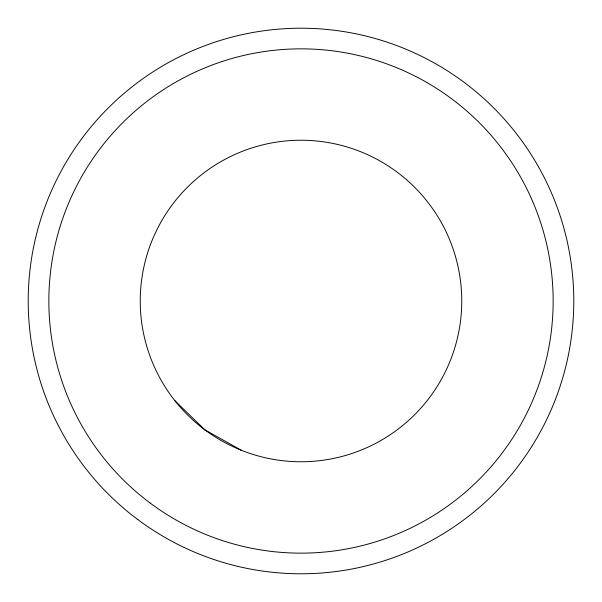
<?xml version="1.0" encoding="UTF-8"?>
<svg xmlns="http://www.w3.org/2000/svg" width="602" height="602" viewBox="0 0 602 602"><rect width="100%" height="100%" fill="white"/><g stroke="black" fill="none" stroke-linecap="round" stroke-linejoin="round"><path stroke-width="0.9" d="M241.47 450.326L204.846 429.828L174.776 400.556M204.846 429.828A160.757 160.757 0 0 0 460.65 319.858A160.757 160.757 0 0 0 237.504 153.314A160.757 160.757 0 0 0 204.846 429.828M137.843 519.609A272.781 272.781 0 0 0 571.9 332.996A272.781 272.781 0 0 0 193.257 50.395A272.781 272.781 0 0 0 137.843 519.609M150.184 503.069A252.148 252.148 0 0 0 551.409 330.573A252.148 252.148 0 0 0 201.414 69.35A252.148 252.148 0 0 0 150.184 503.069"/></g></svg>
